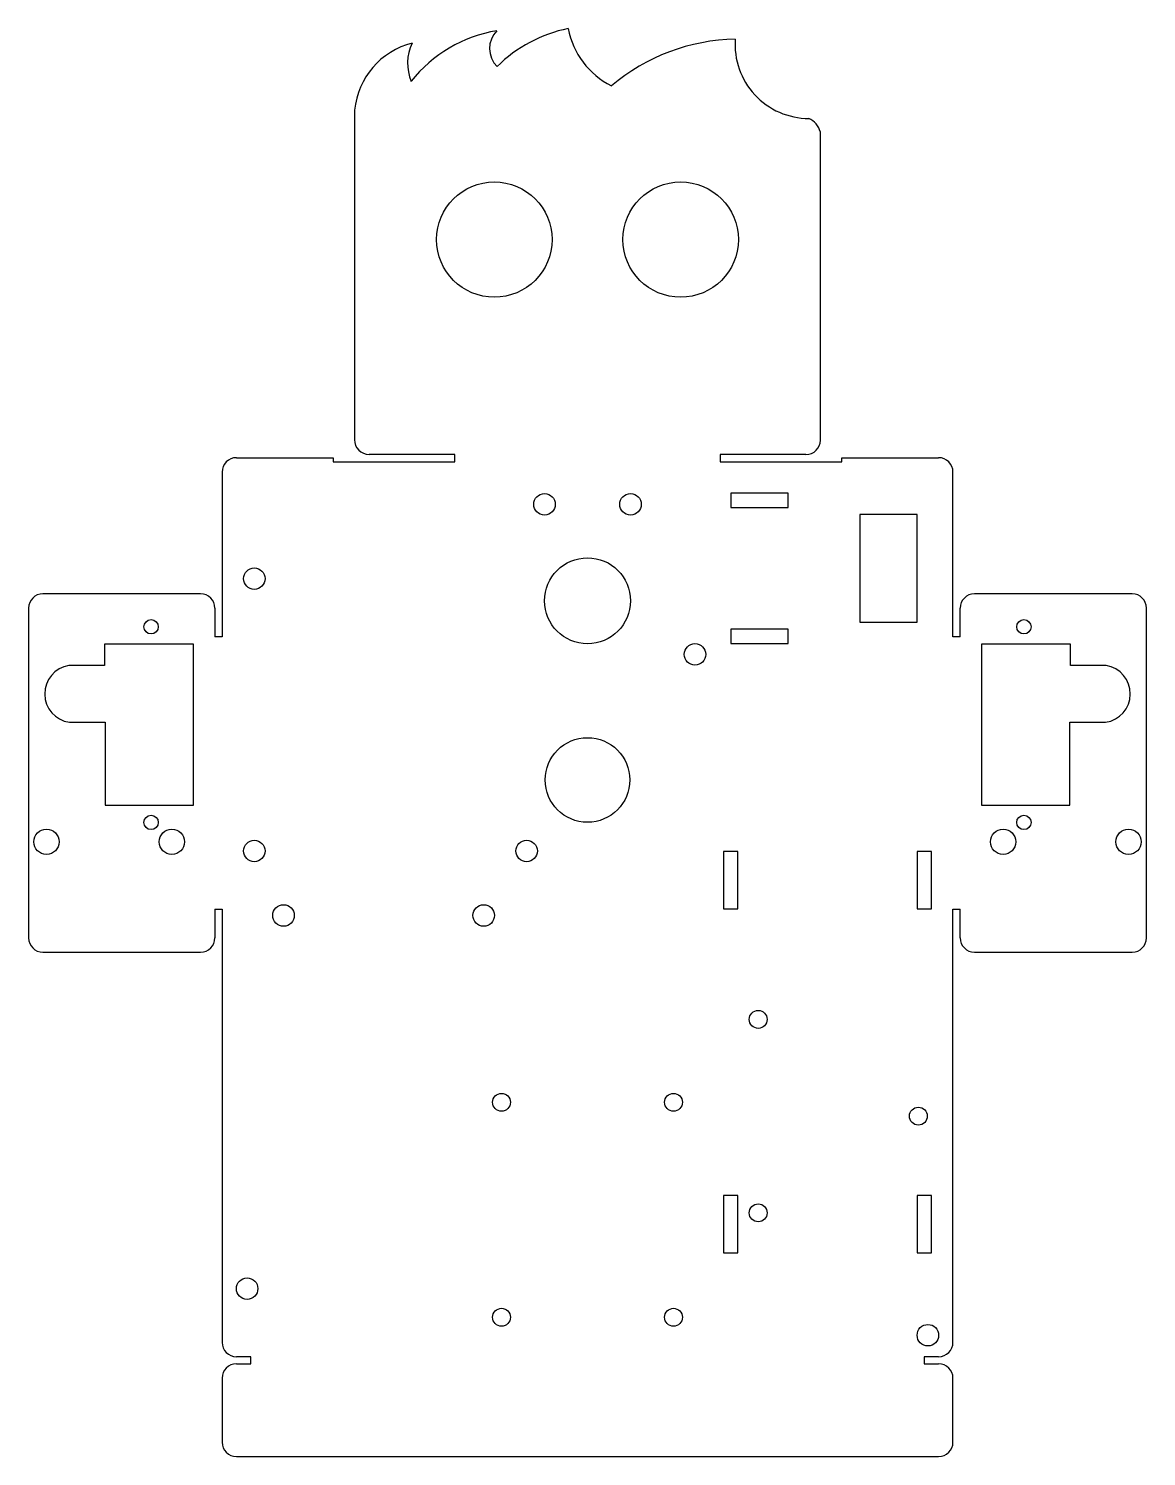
# Model space of a CAD drawing. Header units: millimetres. Extents: x -17 to 139, y -193 to 6.
import ezdxf

# ---------------------------------------------------------------- set-up
doc = ezdxf.new("R2010")
doc.units = ezdxf.units.MM
doc.layers.get('0').update_dxf_attribs({"true_color": 0xffffff})

msp = doc.modelspace()

# ---------------------------------------------------------------- linework, layer by layer
at = {"color": 7, "linetype": 'Continuous', "lineweight": 25, "true_color": 0xffffff}
for p, q in [((28.2, -5.02), (28.2, -51.02)), ((93.2, -51.07), (93.2, -8.08)), ((11.7, -53.52), (25.2, -53.52)), ((25.2, -53.52), (25.2, -54.08)), ((42.2, -53.08), (30.21, -53.06)), ((42.2, -54.08), (42.2, -53.08)), ((91.19, -53.08), (79.2, -53.08)), ((79.2, -53.08), (79.2, -54.08)), ((96.2, -54.08), (96.2, -53.52)), ((96.2, -53.52), (109.7, -53.52)), ((9.7, -55.52), (9.7, -78.52)), ((25.2, -54.08), (42.2, -54.08)), ((79.2, -54.08), (96.2, -54.08)), ((111.7, -78.52), (111.7, -55.52)), ((88.7, -58.47), (80.7, -58.47)), ((80.7, -58.47), (80.7, -60.47)), ((88.7, -60.47), (88.7, -58.47)), ((80.7, -60.47), (88.7, -60.47)), ((98.7, -61.47), (98.7, -76.47)), ((106.7, -61.47), (98.7, -61.47)), ((106.7, -76.47), (106.7, -61.47)), ((6.7, -72.52), (-15.3, -72.52)), ((136.7, -72.52), (114.7, -72.52)), ((-17.3, -74.52), (-17.3, -120.52)), ((8.7, -74.52), (8.7, -78.52)), ((112.7, -78.52), (112.7, -74.52)), ((138.7, -120.52), (138.7, -74.52)), ((88.7, -77.47), (80.7, -77.47)), ((80.7, -77.47), (80.7, -79.47)), ((88.7, -79.47), (88.7, -77.47)), ((98.7, -76.47), (106.7, -76.47)), ((5.7, -79.52), (-6.69, -79.52)), ((-6.69, -79.52), (-6.69, -82.52)), ((5.7, -102.02), (5.7, -79.52)), ((9.7, -78.52), (8.7, -78.52)), ((80.7, -79.47), (88.7, -79.47)), ((112.7, -78.52), (111.7, -78.52)), ((128.09, -79.52), (115.7, -79.52)), ((115.7, -79.52), (115.7, -102.02)), ((128.09, -82.52), (128.09, -79.52)), ((-6.69, -82.52), (-11.69, -82.52)), ((133.09, -82.52), (128.09, -82.52)), ((-11.6, -90.43), (-6.6, -90.43)), ((-6.6, -90.43), (-6.6, -102.02)), ((128, -102.02), (128, -90.43)), ((128, -90.43), (133, -90.43)), ((-6.6, -102.02), (5.7, -102.02)), ((115.7, -102.02), (128, -102.02)), ((81.7, -108.47), (79.7, -108.47)), ((79.7, -108.47), (79.7, -116.47)), ((81.7, -116.47), (81.7, -108.47)), ((108.7, -108.47), (106.7, -108.47)), ((106.7, -108.47), (106.7, -116.47)), ((108.7, -116.47), (108.7, -108.47)), ((8.7, -116.52), (8.7, -120.52)), ((8.7, -116.52), (9.7, -116.52)), ((9.7, -116.52), (9.7, -176.97)), ((79.7, -116.47), (81.7, -116.47)), ((106.7, -116.47), (108.7, -116.47)), ((111.7, -116.52), (112.7, -116.52)), ((111.7, -176.97), (111.7, -116.52)), ((112.7, -120.52), (112.7, -116.52)), ((-15.3, -122.52), (6.7, -122.52)), ((114.7, -122.52), (136.7, -122.52)), ((81.7, -156.47), (79.7, -156.47)), ((79.7, -156.47), (79.7, -164.47)), ((81.7, -164.47), (81.7, -156.47)), ((108.7, -156.47), (106.7, -156.47)), ((106.7, -156.47), (106.7, -164.47)), ((108.7, -164.47), (108.7, -156.47)), ((79.7, -164.47), (81.7, -164.47)), ((106.7, -164.47), (108.7, -164.47)), ((13.7, -178.97), (11.7, -178.97)), ((13.7, -179.97), (13.7, -178.97)), ((109.7, -178.97), (107.7, -178.97)), ((107.7, -178.97), (107.7, -179.97)), ((11.7, -179.97), (13.7, -179.97)), ((107.7, -179.97), (109.7, -179.97)), ((9.7, -181.97), (9.7, -190.89)), ((111.7, -190.89), (111.7, -181.97)), ((11.7, -192.89), (109.7, -192.89))]:
    msp.add_line(p, q, dxfattribs=at)
for centre, radius in [((47.7, -23.08), 8.05), ((73.7, -23.08), 8.05), ((54.7, -60.02), 1.5), ((66.7, -60.02), 1.5), ((60.7, -73.49), 6), ((14.2, -70.4), 1.5), ((-0.2, -77.12), 1), ((121.6, -77.12), 1), ((75.7, -80.97), 1.5), ((60.7, -98.49), 5.9), ((-0.2, -104.42), 1), ((121.6, -104.42), 1), ((-14.8, -107.12), 1.77), ((2.7, -107.12), 1.77), ((118.7, -107.12), 1.77), ((136.2, -107.12), 1.77), ((14.2, -108.4), 1.5), ((52.2, -108.4), 1.5), ((18.28, -117.4), 1.5), ((46.22, -117.4), 1.5), ((84.52, -131.9), 1.25), ((48.7, -143.47), 1.25), ((72.7, -143.47), 1.25), ((106.87, -145.4), 1.25), ((84.52, -158.9), 1.25), ((13.2, -169.47), 1.5), ((48.7, -173.47), 1.25), ((72.7, -173.47), 1.25), ((108.2, -175.97), 1.5)]:
    msp.add_circle(centre, radius, dxfattribs=at)
for centre, radius, start, end in [((51.24, -13.03), 19.35, 99.4831, 141.5581), ((50.57, 3.56), 3.54, 135.2642, 225.2642), ((62, -13.03), 19.8, 101.6323, 134.6592), ((69, 8.41), 11.18, 190.569, 243.6991), ((38.8, -6.01), 10.64, 103.9273, 174.6474), ((42.11, 1.49), 6.52, 154.314, 202.5216), ((81.97, -23.03), 27.93, 91.3338, 129.9385), ((91.6, 4.13), 10.31, 175.7445, 270), ((90.31, -8.88), 3, 15.5632, 64.4878), ((30.21, -51.05), 2.01, 179.1115, 269.9296), ((91.19, -51.07), 2.01, 270, 0), ((11.7, -55.52), 2, 90, 180), ((109.7, -55.52), 2, 0, 90), ((-15.3, -74.52), 2, 90, 180), ((6.7, -74.52), 2, 0, 90), ((114.7, -74.52), 2, 90, 180), ((136.7, -74.52), 2, 0, 90), ((-11.05, -86.47), 4, 99.1908, 262.0968), ((132.45, -86.47), 4, 277.9032, 80.8092), ((-15.3, -120.52), 2, 180, 270), ((6.7, -120.52), 2, 270, 0), ((114.7, -120.52), 2, 180, 270), ((136.7, -120.52), 2, 270, 0), ((11.7, -176.97), 2, 180, 270), ((109.7, -176.97), 2, 270, 0), ((11.7, -181.97), 2, 90, 180), ((109.7, -181.97), 2, 0, 90), ((11.7, -190.89), 2, 180, 270), ((109.7, -190.89), 2, 270, 0)]:
    msp.add_arc(centre, radius, start, end, dxfattribs=at)

doc.saveas('drawing.dxf')
